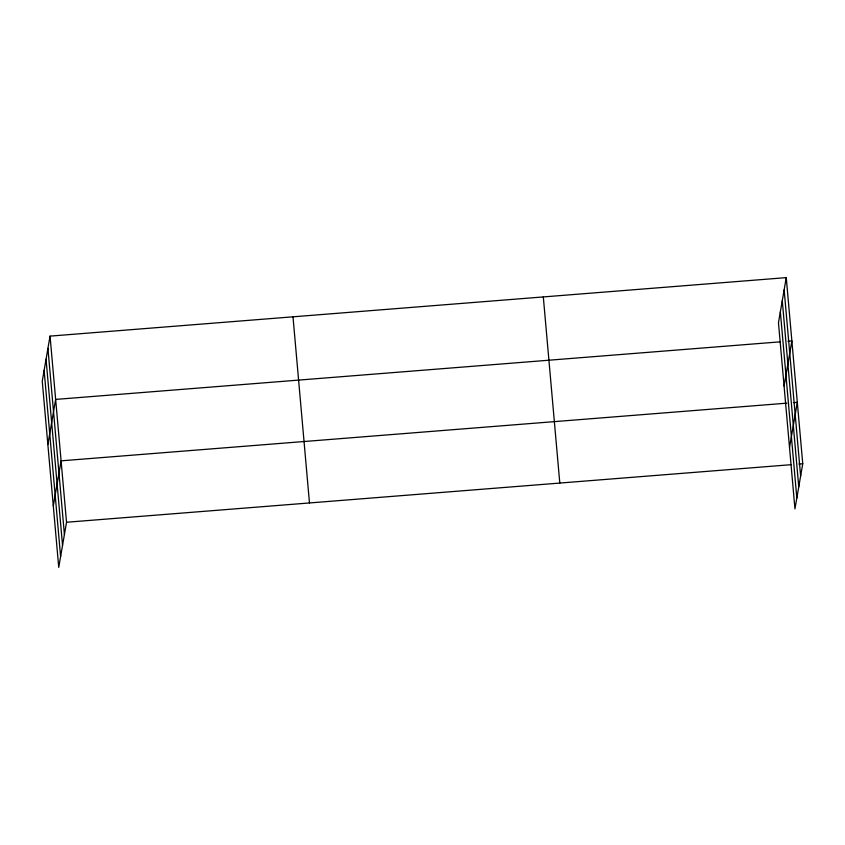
<?xml version="1.0" encoding="UTF-8"?>
<svg xmlns="http://www.w3.org/2000/svg" width="845" height="845" viewBox="0 0 845 845"><rect width="100%" height="100%" fill="white"/><g stroke="black" fill="none" stroke-linecap="round" stroke-linejoin="round"><path stroke-width="1.27" d="M50.045 336.12L42.25 381.243L58.738 567.375L66.533 522.252L50.045 336.12L786.262 277.625L802.75 463.757L794.955 508.88L778.467 322.748L786.262 277.625M47.859 444.523L55.654 399.41L780.115 341.845M53.298 505.954L61.093 460.831L786.864 403.16M784.076 386.028L791.871 340.905L787.952 341.222M789.515 447.459L797.31 402.336L793.392 402.642M66.533 522.252L790.994 464.697M798.831 464.074L802.75 463.757M784.149 289.888L800.627 476.02M782.269 300.736L798.757 486.868M780.347 311.9L796.824 498.032M543.314 296.922L559.802 483.065M292.993 316.812L309.481 502.955M47.922 348.383L64.41 534.526M46.052 359.231L62.541 545.363M44.12 370.395L60.608 556.538"/></g></svg>
